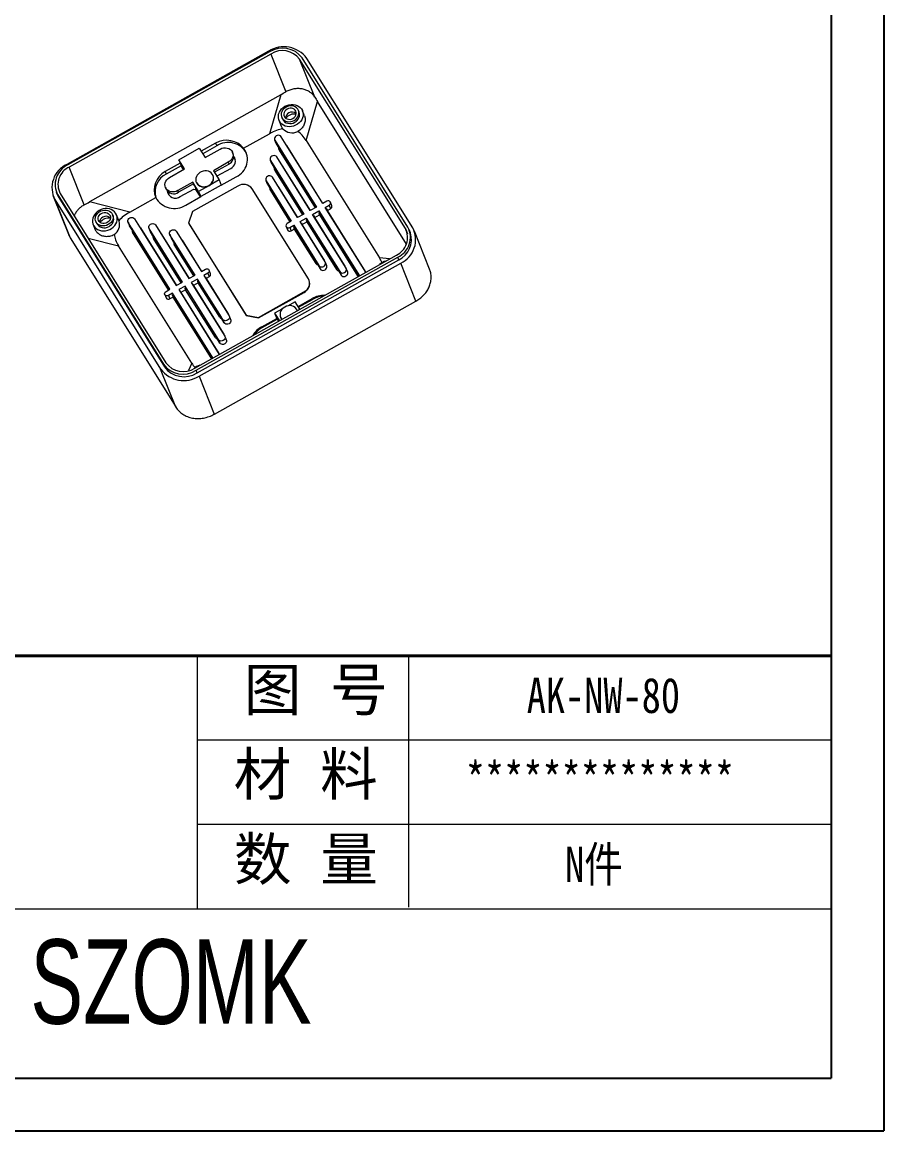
# Model space of a CAD drawing. Header units: millimetres. Extents: x -2962 to -2022, y 1998 to 2304.
# Drawn here: x -2141.1 to -2022.2, y 1998.3 to 2151.3 of the extents above; entities that cross this region are included whole.
import ezdxf

# ---------------------------------------------------------------- set-up
doc = ezdxf.new("R2010")
doc.units = ezdxf.units.MM
doc.layers.add('文字', color=81, linetype='Continuous')
doc.layers.add('粗实线', color=7, linetype='Continuous', lineweight=30)
doc.layers.add('细实线', color=3, linetype='Continuous', lineweight=18)
doc.styles.add('宋体', font='', dxfattribs={"width": 0.8, "height": 3.5})
doc.styles.add('长仿宋', font='', dxfattribs={"width": 0.7, "height": 4})
doc.styles.get('宋体').set_extended_font_data('SimSun')
doc.styles.get('长仿宋').set_extended_font_data('SimSun')

msp = doc.modelspace()

# ---------------------------------------------------------------- linework, layer by layer
for p, q in [((-2022.233, 2304.337), (-2022.233, 1998.279)), ((-2029.52, 2297.05), (-2029.52, 2005.566)), ((-2443.886, 2005.566), (-2029.52, 2005.566)), ((-2455.087, 1998.279), (-2022.233, 1998.279))]:
    msp.add_line(p, q)
at = {"color": 7, "linetype": 'Continuous', "lineweight": 15}
for p, q in [((-2107.134, 2147.287), (-2134.957, 2131.684)), ((-2107.002, 2147.207), (-2134.826, 2131.604)), ((-2106.82, 2146.915), (-2134.643, 2131.312)), ((-2106.82, 2146.915), (-2104.745, 2141.694)), ((-2088.253, 2122.809), (-2102.844, 2146.186)), ((-2100.768, 2140.965), (-2102.844, 2146.186)), ((-2087.905, 2123.004), (-2102.496, 2146.381)), ((-2087.241, 2122.938), (-2101.832, 2146.315)), ((-2105.46, 2141.288), (-2131.849, 2126.489)), ((-2105.46, 2141.288), (-2106.999, 2135.903)), ((-2101.93, 2134.974), (-2100.391, 2140.359)), ((-2088.107, 2120.678), (-2100.391, 2140.359)), ((-2105.325, 2138.198), (-2105.23, 2137.959)), ((-2102.907, 2138.882), (-2103.002, 2139.121)), ((-2102.178, 2138.402), (-2102.442, 2139.067)), ((-2105.695, 2137.774), (-2105.375, 2136.97)), ((-2110.567, 2133.902), (-2106.999, 2135.903)), ((-2106.31, 2135.075), (-2106.12, 2134.597)), ((-2106.28, 2135.016), (-2100.523, 2125.792)), ((-2106.28, 2135.016), (-2106.09, 2134.538)), ((-2099.654, 2126.28), (-2105.411, 2135.503)), ((-2101.93, 2134.974), (-2091.829, 2118.79)), ((-2119.513, 2132.325), (-2116.687, 2133.91)), ((-2116.687, 2133.91), (-2115.889, 2132.632)), ((-2114.436, 2134.599), (-2116.422, 2133.486)), ((-2114.289, 2134.231), (-2116.214, 2133.152)), ((-2115.889, 2132.632), (-2113.824, 2133.79)), ((-2114.436, 2134.599), (-2114.289, 2134.231)), ((-2111.997, 2133.099), (-2112.092, 2133.338)), ((-2106.12, 2134.597), (-2106.09, 2134.538)), ((-2106.09, 2134.538), (-2105.748, 2133.99)), ((-2105.843, 2134.229), (-2105.748, 2133.99)), ((-2100.564, 2125.77), (-2105.843, 2134.229)), ((-2105.686, 2133.655), (-2100.712, 2125.687)), ((-2099.626, 2126.296), (-2104.599, 2134.264)), ((-2119.326, 2131.857), (-2121.391, 2130.699)), ((-2118.715, 2131.047), (-2119.513, 2132.325)), ((-2119.513, 2132.325), (-2119.326, 2131.857)), ((-2119.326, 2131.857), (-2119.18, 2131.489)), ((-2112.684, 2131.963), (-2114.749, 2130.805)), ((-2112.589, 2131.724), (-2114.614, 2130.589)), ((-2112.589, 2131.724), (-2112.684, 2131.963)), ((-2106.909, 2132.273), (-2106.719, 2131.795)), ((-2106.879, 2132.214), (-2102.262, 2124.817)), ((-2106.879, 2132.214), (-2106.689, 2131.736)), ((-2106.719, 2131.795), (-2106.689, 2131.736)), ((-2106.689, 2131.736), (-2106.347, 2131.188)), ((-2101.393, 2125.305), (-2106.01, 2132.702)), ((-2132.568, 2126.091), (-2134.643, 2131.312)), ((-2121.391, 2130.699), (-2121.245, 2130.331)), ((-2119.18, 2131.489), (-2121.245, 2130.331)), ((-2120.78, 2129.889), (-2118.715, 2131.047)), ((-2118.855, 2130.968), (-2119.18, 2131.489)), ((-2118.759, 2131.032), (-2118.756, 2131.024)), ((-2118.755, 2131.024), (-2118.759, 2131.032)), ((-2114.749, 2130.805), (-2113.951, 2129.527)), ((-2114.203, 2130.088), (-2112.351, 2131.127)), ((-2106.442, 2131.427), (-2106.347, 2131.188)), ((-2102.303, 2124.795), (-2106.442, 2131.427)), ((-2106.285, 2130.853), (-2102.451, 2124.711)), ((-2101.365, 2125.321), (-2105.198, 2131.463)), ((-2117.575, 2129.22), (-2119.64, 2128.062)), ((-2117.48, 2128.981), (-2119.545, 2127.823)), ((-2111.371, 2128.676), (-2117.637, 2125.162)), ((-2116.777, 2127.942), (-2117.575, 2129.22)), ((-2117.575, 2129.22), (-2117.48, 2128.981)), ((-2117.34, 2128.758), (-2117.48, 2128.981)), ((-2117.34, 2128.758), (-2117.103, 2128.16)), ((-2117.115, 2129.234), (-2117.096, 2129.186)), ((-2115.364, 2128.734), (-2116.777, 2127.942)), ((-2113.666, 2128.81), (-2116.492, 2127.225)), ((-2113.951, 2129.527), (-2115.364, 2128.734)), ((-2114.772, 2130.109), (-2114.791, 2130.157)), ((-2113.951, 2129.527), (-2113.666, 2128.81)), ((-2113.666, 2128.81), (-2111.601, 2129.968)), ((-2107.508, 2129.472), (-2107.318, 2128.994)), ((-2107.478, 2129.413), (-2104.001, 2123.842)), ((-2107.478, 2129.413), (-2107.288, 2128.934)), ((-2107.318, 2128.994), (-2107.288, 2128.934)), ((-2107.288, 2128.934), (-2106.946, 2128.387)), ((-2103.132, 2124.33), (-2106.609, 2129.9)), ((-2103.103, 2124.346), (-2105.797, 2128.661)), ((-2136.85, 2127.284), (-2134.759, 2122.024)), ((-2136.435, 2127.864), (-2136.292, 2127.506)), ((-2136.232, 2127.462), (-2121.641, 2104.085)), ((-2136.089, 2127.104), (-2136.232, 2127.462)), ((-2136.089, 2127.104), (-2121.498, 2103.726)), ((-2135.884, 2127.657), (-2121.293, 2104.28)), ((-2121.371, 2128.514), (-2121.276, 2128.275)), ((-2119.545, 2127.823), (-2119.64, 2128.062)), ((-2119.307, 2127.226), (-2117.456, 2128.264)), ((-2118.557, 2126.067), (-2116.492, 2127.225)), ((-2116.512, 2127.214), (-2117.103, 2128.16)), ((-2116.777, 2127.942), (-2116.492, 2127.225)), ((-2101.631, 2115.892), (-2109.383, 2128.311)), ((-2107.041, 2128.626), (-2106.946, 2128.387)), ((-2104.041, 2123.82), (-2107.041, 2128.626)), ((-2106.884, 2128.052), (-2104.19, 2123.736)), ((-2136.611, 2126.811), (-2122.02, 2103.434)), ((-2136.611, 2126.811), (-2134.52, 2121.553)), ((-2126.261, 2125.101), (-2131.849, 2126.489)), ((-2126.261, 2125.101), (-2122.693, 2127.102)), ((-2100.523, 2125.792), (-2101.393, 2125.305)), ((-2099.111, 2126.585), (-2099.654, 2126.28)), ((-2099.312, 2125.732), (-2098.769, 2126.037)), ((-2093.725, 2116.781), (-2099.312, 2125.732)), ((-2098.769, 2126.037), (-2098.579, 2125.559)), ((-2098.401, 2125.971), (-2098.591, 2126.449)), ((-2128.556, 2124.498), (-2128.652, 2124.737)), ((-2127.759, 2123.846), (-2128.092, 2124.682)), ((-2125.626, 2124.167), (-2119.869, 2114.943)), ((-2117.637, 2125.162), (-2118.172, 2123.587)), ((-2102.262, 2124.817), (-2103.132, 2124.33)), ((-2102.79, 2123.782), (-2101.92, 2124.269)), ((-2101.92, 2124.269), (-2097.304, 2116.873)), ((-2101.825, 2124.03), (-2101.92, 2124.269)), ((-2101.051, 2124.757), (-2100.182, 2125.245)), ((-2096.434, 2117.36), (-2101.051, 2124.757)), ((-2100.847, 2124.579), (-2100.916, 2124.54)), ((-2100.847, 2124.579), (-2100.752, 2124.34)), ((-2100.752, 2124.34), (-2100.1, 2124.706)), ((-2096.649, 2117.765), (-2100.752, 2124.34)), ((-2100.086, 2125.006), (-2100.195, 2124.945)), ((-2100.195, 2124.945), (-2100.1, 2124.706)), ((-2100.182, 2125.245), (-2094.595, 2116.293)), ((-2100.086, 2125.006), (-2100.182, 2125.245)), ((-2100.1, 2124.706), (-2094.857, 2116.304)), ((-2094.672, 2116.33), (-2100.086, 2125.006)), ((-2099.108, 2125.554), (-2099.177, 2125.516)), ((-2099.108, 2125.554), (-2099.013, 2125.315)), ((-2099.013, 2125.315), (-2098.579, 2125.559)), ((-2093.77, 2116.914), (-2099.013, 2125.315)), ((-2131.344, 2123.39), (-2131.086, 2122.739)), ((-2130.975, 2123.813), (-2130.88, 2123.574)), ((-2126.525, 2123.738), (-2126.335, 2123.26)), ((-2120.739, 2114.456), (-2126.495, 2123.679)), ((-2126.495, 2123.679), (-2126.305, 2123.201)), ((-2126.305, 2123.201), (-2126.335, 2123.26)), ((-2125.963, 2122.653), (-2126.305, 2123.201)), ((-2126.058, 2122.892), (-2125.963, 2122.653)), ((-2126.058, 2122.892), (-2120.779, 2114.433)), ((-2124.814, 2122.928), (-2119.841, 2114.959)), ((-2123.646, 2122.887), (-2123.456, 2122.409)), ((-2119, 2115.431), (-2123.616, 2122.828)), ((-2123.616, 2122.828), (-2123.426, 2122.35)), ((-2122.747, 2123.315), (-2118.13, 2115.919)), ((-2118.172, 2123.587), (-2110.232, 2110.865)), ((-2118.153, 2123.539), (-2118.172, 2123.587)), ((-2118.153, 2123.539), (-2110.213, 2110.817)), ((-2104.722, 2123.125), (-2104.532, 2122.647)), ((-2104.001, 2123.842), (-2104.545, 2123.537)), ((-2104.203, 2122.989), (-2103.659, 2123.294)), ((-2104.203, 2122.989), (-2104.013, 2122.511)), ((-2104.013, 2122.511), (-2103.578, 2122.755)), ((-2103.564, 2123.055), (-2103.673, 2122.994)), ((-2103.673, 2122.994), (-2103.578, 2122.755)), ((-2103.659, 2123.294), (-2100.183, 2117.724)), ((-2103.564, 2123.055), (-2103.659, 2123.294)), ((-2103.578, 2122.755), (-2100.614, 2118.007)), ((-2100.43, 2118.033), (-2103.564, 2123.055)), ((-2099.313, 2118.211), (-2102.79, 2123.782)), ((-2102.586, 2123.604), (-2102.655, 2123.565)), ((-2102.586, 2123.604), (-2102.491, 2123.365)), ((-2102.491, 2123.365), (-2101.839, 2123.73)), ((-2099.527, 2118.616), (-2102.491, 2123.365)), ((-2101.825, 2124.03), (-2101.934, 2123.969)), ((-2101.934, 2123.969), (-2101.839, 2123.73)), ((-2101.839, 2123.73), (-2097.735, 2117.155)), ((-2097.551, 2117.181), (-2101.825, 2124.03)), ((-2087.559, 2122.243), (-2087.702, 2122.602)), ((-2134.511, 2121.538), (-2119.939, 2098.19)), ((-2120.928, 2114.35), (-2125.901, 2122.318)), ((-2123.426, 2122.35), (-2123.456, 2122.409)), ((-2123.084, 2121.802), (-2123.426, 2122.35)), ((-2123.179, 2122.041), (-2123.084, 2121.802)), ((-2123.179, 2122.041), (-2119.04, 2115.408)), ((-2119.189, 2115.325), (-2123.022, 2121.467)), ((-2121.935, 2122.076), (-2118.102, 2115.934)), ((-2120.767, 2122.036), (-2120.577, 2121.558)), ((-2117.261, 2116.406), (-2120.738, 2121.977)), ((-2120.738, 2121.977), (-2120.547, 2121.499)), ((-2120.547, 2121.499), (-2120.577, 2121.558)), ((-2120.206, 2120.951), (-2120.547, 2121.499)), ((-2120.301, 2121.19), (-2120.206, 2120.951)), ((-2120.301, 2121.19), (-2117.301, 2116.384)), ((-2119.868, 2122.464), (-2116.391, 2116.894)), ((-2119.056, 2121.225), (-2116.363, 2116.91)), ((-2084.911, 2117.205), (-2087.002, 2122.465)), ((-2117.741, 2104.258), (-2127.842, 2120.442)), ((-2117.45, 2116.3), (-2120.143, 2120.616)), ((-2117.317, 2103.551), (-2089.493, 2119.154)), ((-2117.134, 2103.259), (-2089.311, 2118.862)), ((-2116.992, 2102.9), (-2089.169, 2118.503)), ((-2116.718, 2102.462), (-2088.895, 2118.065)), ((-2100.43, 2118.033), (-2100.335, 2117.794)), ((-2099.093, 2117.674), (-2099.283, 2118.152)), ((-2089.169, 2118.503), (-2089.311, 2118.862)), ((-2086.805, 2112.807), (-2088.895, 2118.065)), ((-2118.13, 2115.919), (-2117.261, 2116.406)), ((-2116.391, 2116.894), (-2115.848, 2117.198)), ((-2115.506, 2116.651), (-2116.049, 2116.346)), ((-2115.506, 2116.651), (-2115.316, 2116.173)), ((-2115.138, 2116.585), (-2115.328, 2117.063)), ((-2100.335, 2117.794), (-2099.993, 2117.246)), ((-2100.183, 2117.724), (-2099.993, 2117.246)), ((-2097.551, 2117.181), (-2097.456, 2116.942)), ((-2097.456, 2116.942), (-2097.114, 2116.394)), ((-2097.304, 2116.873), (-2097.114, 2116.394)), ((-2096.214, 2116.823), (-2096.404, 2117.301)), ((-2119.869, 2114.943), (-2119, 2115.431)), ((-2118.658, 2114.883), (-2119.527, 2114.395)), ((-2114.041, 2107.486), (-2118.658, 2114.883)), ((-2118.563, 2114.644), (-2118.658, 2114.883)), ((-2116.919, 2115.858), (-2117.788, 2115.371)), ((-2117.788, 2115.371), (-2113.172, 2107.974)), ((-2117.653, 2115.154), (-2117.585, 2115.193)), ((-2117.585, 2115.193), (-2117.49, 2114.954)), ((-2116.837, 2115.319), (-2117.49, 2114.954)), ((-2117.49, 2114.954), (-2113.386, 2108.379)), ((-2116.933, 2115.558), (-2116.824, 2115.619)), ((-2116.933, 2115.558), (-2116.837, 2115.319)), ((-2113.442, 2110.288), (-2116.919, 2115.858)), ((-2116.824, 2115.619), (-2116.919, 2115.858)), ((-2113.874, 2110.571), (-2116.837, 2115.319)), ((-2116.824, 2115.619), (-2113.689, 2110.597)), ((-2116.049, 2116.346), (-2112.573, 2110.775)), ((-2115.914, 2116.129), (-2115.846, 2116.168)), ((-2115.846, 2116.168), (-2115.751, 2115.929)), ((-2115.316, 2116.173), (-2115.751, 2115.929)), ((-2115.751, 2115.929), (-2112.787, 2111.18)), ((-2101.523, 2115.667), (-2101.542, 2115.715)), ((-2094.672, 2116.33), (-2094.646, 2116.265)), ((-2121.46, 2113.738), (-2121.27, 2113.26)), ((-2121.282, 2114.151), (-2120.739, 2114.456)), ((-2120.397, 2113.908), (-2120.94, 2113.603)), ((-2120.94, 2113.603), (-2120.75, 2113.125)), ((-2120.315, 2113.369), (-2120.75, 2113.125)), ((-2120.41, 2113.608), (-2120.302, 2113.669)), ((-2120.41, 2113.608), (-2120.315, 2113.369)), ((-2114.81, 2104.957), (-2120.397, 2113.908)), ((-2120.302, 2113.669), (-2120.397, 2113.908)), ((-2115.072, 2104.967), (-2120.315, 2113.369)), ((-2120.302, 2113.669), (-2114.887, 2104.993)), ((-2119.527, 2114.395), (-2113.941, 2105.444)), ((-2119.392, 2114.179), (-2119.324, 2114.217)), ((-2119.324, 2114.217), (-2119.229, 2113.978)), ((-2118.576, 2114.344), (-2119.229, 2113.978)), ((-2119.229, 2113.978), (-2113.985, 2105.577)), ((-2118.671, 2114.583), (-2118.563, 2114.644)), ((-2118.671, 2114.583), (-2118.576, 2114.344)), ((-2114.473, 2107.769), (-2118.576, 2114.344)), ((-2118.563, 2114.644), (-2114.288, 2107.795)), ((-2108.518, 2110.551), (-2102.252, 2114.065)), ((-2108.499, 2110.503), (-2102.233, 2114.017)), ((-2102.233, 2114.017), (-2102.252, 2114.065)), ((-2114.61, 2097.213), (-2086.822, 2112.797)), ((-2103.464, 2112.724), (-2104.538, 2112.122)), ((-2102.815, 2111.684), (-2103.464, 2112.724)), ((-2103.058, 2112.074), (-2101.114, 2113.165)), ((-2102.991, 2111.966), (-2101.066, 2113.045)), ((-2101.114, 2113.165), (-2101.066, 2113.045)), ((-2113.689, 2110.597), (-2113.594, 2110.358)), ((-2113.252, 2109.81), (-2113.594, 2110.358)), ((-2113.442, 2110.288), (-2113.252, 2109.81)), ((-2112.353, 2110.238), (-2112.543, 2110.716)), ((-2110.232, 2110.865), (-2108.518, 2110.551)), ((-2110.213, 2110.817), (-2110.232, 2110.865)), ((-2110.213, 2110.817), (-2108.499, 2110.503)), ((-2108.499, 2110.503), (-2108.518, 2110.551)), ((-2108.07, 2109.264), (-2106.005, 2110.422)), ((-2108.022, 2109.145), (-2105.957, 2110.303)), ((-2105.2, 2111.751), (-2106.29, 2111.139)), ((-2106.29, 2111.139), (-2105.64, 2110.099)), ((-2106.29, 2111.139), (-2106.005, 2110.422)), ((-2106.005, 2110.422), (-2105.957, 2110.303)), ((-2105.957, 2110.303), (-2105.781, 2110.02)), ((-2105.487, 2110.604), (-2105.468, 2110.557)), ((-2103.151, 2111.495), (-2103.164, 2111.528)), ((-2108.07, 2109.264), (-2108.022, 2109.145)), ((-2114.288, 2107.795), (-2114.193, 2107.556)), ((-2113.851, 2107.008), (-2114.193, 2107.556)), ((-2114.041, 2107.486), (-2113.851, 2107.008)), ((-2112.952, 2107.437), (-2113.142, 2107.915)), ((-2114.887, 2104.993), (-2114.861, 2104.928)), ((-2119.929, 2098.175), (-2122.02, 2103.434)), ((-2121.498, 2103.726), (-2121.641, 2104.085)), ((-2116.992, 2102.9), (-2117.134, 2103.259)), ((-2116.718, 2102.462), (-2114.628, 2097.203))]:
    msp.add_line(p, q, dxfattribs=at)
at = {"color": 8, "linetype": 'Continuous', "lineweight": 15}
for p, q in [((-2104.599, 2134.264), (-2104.532, 2134.095)), ((-2105.198, 2131.463), (-2105.131, 2131.293)), ((-2105.797, 2128.661), (-2105.73, 2128.492)), ((-2124.814, 2122.928), (-2124.747, 2122.758)), ((-2088.253, 2122.809), (-2087.961, 2122.073)), ((-2132.029, 2121.482), (-2127.842, 2120.442)), ((-2121.935, 2122.076), (-2121.868, 2121.907)), ((-2119.056, 2121.225), (-2118.989, 2121.056)), ((-2099.527, 2118.616), (-2099.467, 2118.463)), ((-2090.429, 2118.629), (-2091.829, 2118.79)), ((-2096.649, 2117.765), (-2096.588, 2117.612)), ((-2093.77, 2116.914), (-2093.718, 2116.785)), ((-2112.787, 2111.18), (-2112.726, 2111.027)), ((-2113.386, 2108.379), (-2113.325, 2108.225)), ((-2117.741, 2104.258), (-2118.161, 2103.213)), ((-2113.985, 2105.577), (-2113.934, 2105.448))]:
    msp.add_line(p, q, dxfattribs=at)
at = {"color": 7, "linetype": 'Continuous', "lineweight": 15, "flags": 128}
for points in [[(-2104.867, 2139.699), (-2104.598, 2139.825), (-2104.314, 2139.91), (-2104.023, 2139.953), (-2103.734, 2139.951), (-2103.454, 2139.905), (-2103.191, 2139.817), (-2102.954, 2139.689), (-2102.749, 2139.524), (-2102.582, 2139.327), (-2102.458, 2139.104), (-2102.38, 2138.862), (-2102.351, 2138.607), (-2102.371, 2138.346), (-2102.44, 2138.088), (-2102.556, 2137.839), (-2102.715, 2137.607), (-2102.913, 2137.398), (-2103.145, 2137.219), (-2103.403, 2137.074), (-2103.68, 2136.968), (-2103.968, 2136.904), (-2104.26, 2136.883), (-2104.545, 2136.907), (-2104.818, 2136.974), (-2105.068, 2137.083), (-2105.29, 2137.23), (-2105.477, 2137.411), (-2105.623, 2137.622), (-2105.724, 2137.855), (-2105.778, 2138.105), (-2105.783, 2138.364), (-2105.738, 2138.624), (-2105.645, 2138.879), (-2105.507, 2139.12), (-2105.328, 2139.341), (-2105.112, 2139.536), (-2104.867, 2139.699)], [(-2103.594, 2137.746), (-2103.387, 2137.887), (-2103.211, 2138.06), (-2103.075, 2138.258), (-2102.983, 2138.472), (-2102.94, 2138.694), (-2102.947, 2138.914), (-2103.003, 2139.123), (-2103.107, 2139.314), (-2103.254, 2139.478), (-2103.439, 2139.609), (-2103.653, 2139.7), (-2103.888, 2139.749), (-2104.135, 2139.754), (-2104.382, 2139.713), (-2104.621, 2139.629), (-2104.841, 2139.506), (-2105.033, 2139.348), (-2105.189, 2139.162), (-2105.304, 2138.955), (-2105.372, 2138.736), (-2105.39, 2138.514), (-2105.359, 2138.298), (-2105.278, 2138.097), (-2105.152, 2137.919), (-2104.985, 2137.771), (-2104.785, 2137.659), (-2104.559, 2137.588), (-2104.317, 2137.562), (-2104.069, 2137.58), (-2103.824, 2137.642), (-2103.594, 2137.746)], [(-2103.765, 2138.02), (-2103.594, 2138.141), (-2103.457, 2138.292), (-2103.361, 2138.464), (-2103.311, 2138.647), (-2103.311, 2138.832), (-2103.36, 2139.006), (-2103.457, 2139.16), (-2103.594, 2139.285), (-2103.764, 2139.374), (-2103.958, 2139.421), (-2104.163, 2139.424), (-2104.369, 2139.382), (-2104.563, 2139.299), (-2104.733, 2139.178), (-2104.871, 2139.027), (-2104.967, 2138.855), (-2105.016, 2138.671), (-2105.017, 2138.487), (-2104.967, 2138.313), (-2104.871, 2138.159), (-2104.734, 2138.034), (-2104.563, 2137.945), (-2104.37, 2137.898), (-2104.164, 2137.895), (-2103.958, 2137.937), (-2103.765, 2138.02)], [(-2105.411, 2135.503), (-2105.502, 2135.604), (-2105.628, 2135.671), (-2105.774, 2135.698), (-2105.928, 2135.682), (-2106.073, 2135.625), (-2106.196, 2135.532), (-2106.285, 2135.412), (-2106.331, 2135.277), (-2106.329, 2135.141), (-2106.28, 2135.016)], [(-2113.824, 2133.79), (-2113.586, 2133.896), (-2113.333, 2133.959), (-2113.076, 2133.973), (-2112.828, 2133.94), (-2112.598, 2133.861), (-2112.396, 2133.738), (-2112.233, 2133.578), (-2112.114, 2133.387), (-2112.044, 2133.174), (-2112.028, 2132.948), (-2112.065, 2132.718), (-2112.154, 2132.496), (-2112.291, 2132.29), (-2112.471, 2132.11), (-2112.684, 2131.963)], [(-2106.01, 2132.702), (-2106.101, 2132.803), (-2106.227, 2132.87), (-2106.373, 2132.897), (-2106.527, 2132.881), (-2106.672, 2132.823), (-2106.795, 2132.73), (-2106.884, 2132.61), (-2106.93, 2132.475), (-2106.928, 2132.339), (-2106.879, 2132.214)], [(-2115.383, 2128.782), (-2115.176, 2128.924), (-2115.001, 2129.096), (-2114.864, 2129.294), (-2114.773, 2129.508), (-2114.729, 2129.73), (-2114.736, 2129.95), (-2114.792, 2130.16), (-2114.896, 2130.35), (-2115.044, 2130.514), (-2115.228, 2130.645), (-2115.442, 2130.736), (-2115.677, 2130.785), (-2115.924, 2130.79), (-2116.171, 2130.749), (-2116.41, 2130.665), (-2116.63, 2130.542), (-2116.822, 2130.384), (-2116.979, 2130.198), (-2117.093, 2129.991), (-2117.161, 2129.772), (-2117.18, 2129.55), (-2117.148, 2129.334), (-2117.067, 2129.133), (-2116.941, 2128.955), (-2116.774, 2128.807), (-2116.574, 2128.695), (-2116.348, 2128.624), (-2116.106, 2128.598), (-2115.858, 2128.616), (-2115.613, 2128.678), (-2115.383, 2128.782)], [(-2119.64, 2128.062), (-2119.878, 2127.956), (-2120.131, 2127.893), (-2120.387, 2127.879), (-2120.636, 2127.912), (-2120.866, 2127.991), (-2121.067, 2128.114), (-2121.231, 2128.274), (-2121.35, 2128.465), (-2121.42, 2128.678), (-2121.436, 2128.904), (-2121.399, 2129.134), (-2121.31, 2129.356), (-2121.172, 2129.562), (-2120.993, 2129.742), (-2120.78, 2129.889)], [(-2106.609, 2129.9), (-2106.7, 2130.001), (-2106.826, 2130.068), (-2106.972, 2130.095), (-2107.126, 2130.079), (-2107.271, 2130.022), (-2107.395, 2129.928), (-2107.483, 2129.809), (-2107.529, 2129.674), (-2107.527, 2129.537), (-2107.478, 2129.413)], [(-2136.292, 2127.506), (-2136.254, 2127.415), (-2136.089, 2127.104)], [(-2120.918, 2127.836), (-2120.942, 2127.661), (-2120.934, 2127.484)], [(-2098.769, 2126.037), (-2098.657, 2126.128), (-2098.588, 2126.246), (-2098.573, 2126.375), (-2098.614, 2126.494), (-2098.704, 2126.585), (-2098.83, 2126.634), (-2098.973, 2126.634), (-2099.111, 2126.585)], [(-2130.516, 2125.314), (-2130.762, 2125.152), (-2130.977, 2124.957), (-2131.157, 2124.736), (-2131.295, 2124.495), (-2131.387, 2124.24), (-2131.432, 2123.98), (-2131.427, 2123.721), (-2131.374, 2123.471), (-2131.272, 2123.238), (-2131.126, 2123.027), (-2130.939, 2122.846), (-2130.717, 2122.698), (-2130.467, 2122.59), (-2130.195, 2122.523), (-2129.909, 2122.499), (-2129.618, 2122.52), (-2129.329, 2122.584), (-2129.052, 2122.69), (-2128.794, 2122.835), (-2128.562, 2123.014), (-2128.364, 2123.222), (-2128.205, 2123.455), (-2128.089, 2123.703), (-2128.02, 2123.962), (-2128, 2124.222), (-2128.03, 2124.478), (-2128.107, 2124.72), (-2128.232, 2124.943), (-2128.399, 2125.139), (-2128.604, 2125.304), (-2128.841, 2125.433), (-2129.103, 2125.521), (-2129.383, 2125.567), (-2129.673, 2125.568), (-2129.964, 2125.526), (-2130.247, 2125.44), (-2130.516, 2125.314)], [(-2129.243, 2123.362), (-2129.474, 2123.258), (-2129.718, 2123.195), (-2129.966, 2123.177), (-2130.208, 2123.204), (-2130.434, 2123.275), (-2130.634, 2123.386), (-2130.801, 2123.534), (-2130.927, 2123.713), (-2131.008, 2123.914), (-2131.04, 2124.13), (-2131.021, 2124.352), (-2130.953, 2124.571), (-2130.839, 2124.778), (-2130.682, 2124.964), (-2130.49, 2125.122), (-2130.27, 2125.245), (-2130.032, 2125.329), (-2129.784, 2125.369), (-2129.538, 2125.365), (-2129.303, 2125.316), (-2129.088, 2125.224), (-2128.904, 2125.094), (-2128.757, 2124.93), (-2128.652, 2124.739), (-2128.596, 2124.529), (-2128.589, 2124.309), (-2128.633, 2124.088), (-2128.724, 2123.874), (-2128.861, 2123.676), (-2129.036, 2123.503), (-2129.243, 2123.362)], [(-2129.414, 2123.636), (-2129.608, 2123.552), (-2129.813, 2123.511), (-2130.019, 2123.514), (-2130.213, 2123.561), (-2130.383, 2123.649), (-2130.52, 2123.774), (-2130.616, 2123.929), (-2130.666, 2124.103), (-2130.666, 2124.287), (-2130.616, 2124.471), (-2130.52, 2124.643), (-2130.383, 2124.794), (-2130.212, 2124.914), (-2130.018, 2124.998), (-2129.813, 2125.039), (-2129.607, 2125.036), (-2129.414, 2124.989), (-2129.243, 2124.901), (-2129.106, 2124.776), (-2129.01, 2124.622), (-2128.96, 2124.447), (-2128.96, 2124.263), (-2129.01, 2124.079), (-2129.106, 2123.907), (-2129.244, 2123.756), (-2129.414, 2123.636)], [(-2126.495, 2123.679), (-2126.544, 2123.804), (-2126.546, 2123.94), (-2126.5, 2124.075), (-2126.412, 2124.195), (-2126.288, 2124.288), (-2126.143, 2124.345), (-2125.989, 2124.362), (-2125.843, 2124.335), (-2125.717, 2124.267), (-2125.626, 2124.167)], [(-2123.616, 2122.828), (-2123.666, 2122.953), (-2123.667, 2123.089), (-2123.622, 2123.224), (-2123.533, 2123.344), (-2123.41, 2123.437), (-2123.264, 2123.494), (-2123.111, 2123.51), (-2122.964, 2123.484), (-2122.839, 2123.416), (-2122.747, 2123.315)], [(-2120.738, 2121.977), (-2120.787, 2122.101), (-2120.789, 2122.238), (-2120.743, 2122.373), (-2120.654, 2122.492), (-2120.531, 2122.586), (-2120.385, 2122.643), (-2120.232, 2122.659), (-2120.085, 2122.632), (-2119.96, 2122.565), (-2119.868, 2122.464)], [(-2104.545, 2123.537), (-2104.657, 2123.447), (-2104.725, 2123.328), (-2104.74, 2123.199), (-2104.7, 2123.081), (-2104.61, 2122.99), (-2104.483, 2122.94), (-2104.341, 2122.94), (-2104.203, 2122.989)], [(-2100.183, 2117.724), (-2100.091, 2117.623), (-2099.966, 2117.556), (-2099.819, 2117.529), (-2099.665, 2117.545), (-2099.52, 2117.602), (-2099.397, 2117.695), (-2099.308, 2117.815), (-2099.262, 2117.95), (-2099.264, 2118.087), (-2099.313, 2118.211)], [(-2115.848, 2117.198), (-2115.71, 2117.248), (-2115.567, 2117.248), (-2115.441, 2117.198), (-2115.351, 2117.107), (-2115.31, 2116.989), (-2115.325, 2116.86), (-2115.394, 2116.741), (-2115.506, 2116.651)], [(-2099.993, 2117.246), (-2099.901, 2117.145), (-2099.776, 2117.078), (-2099.629, 2117.051), (-2099.475, 2117.067), (-2099.33, 2117.124), (-2099.207, 2117.217), (-2099.118, 2117.337), (-2099.072, 2117.472), (-2099.074, 2117.608), (-2099.093, 2117.674)], [(-2097.304, 2116.873), (-2097.212, 2116.772), (-2097.087, 2116.704), (-2096.94, 2116.678), (-2096.787, 2116.694), (-2096.641, 2116.751), (-2096.518, 2116.844), (-2096.429, 2116.964), (-2096.383, 2117.099), (-2096.385, 2117.235), (-2096.434, 2117.36)], [(-2097.114, 2116.394), (-2097.022, 2116.294), (-2096.897, 2116.226), (-2096.75, 2116.199), (-2096.597, 2116.216), (-2096.451, 2116.273), (-2096.328, 2116.366), (-2096.239, 2116.486), (-2096.193, 2116.621), (-2096.195, 2116.757), (-2096.214, 2116.823)], [(-2120.94, 2113.603), (-2121.078, 2113.554), (-2121.221, 2113.554), (-2121.347, 2113.603), (-2121.437, 2113.694), (-2121.478, 2113.813), (-2121.463, 2113.941), (-2121.394, 2114.06), (-2121.282, 2114.151)], [(-2112.573, 2110.775), (-2112.523, 2110.651), (-2112.522, 2110.514), (-2112.567, 2110.379), (-2112.656, 2110.26), (-2112.779, 2110.166), (-2112.925, 2110.109), (-2113.078, 2110.093), (-2113.225, 2110.12), (-2113.35, 2110.187), (-2113.442, 2110.288)], [(-2112.353, 2110.238), (-2112.333, 2110.173), (-2112.332, 2110.036), (-2112.377, 2109.901), (-2112.466, 2109.781), (-2112.589, 2109.688), (-2112.735, 2109.631), (-2112.888, 2109.615), (-2113.035, 2109.642), (-2113.16, 2109.709), (-2113.252, 2109.81)], [(-2113.172, 2107.974), (-2113.123, 2107.849), (-2113.121, 2107.713), (-2113.166, 2107.578), (-2113.255, 2107.458), (-2113.378, 2107.365), (-2113.524, 2107.307), (-2113.678, 2107.291), (-2113.824, 2107.318), (-2113.949, 2107.385), (-2114.041, 2107.486)], [(-2112.952, 2107.437), (-2112.932, 2107.371), (-2112.931, 2107.234), (-2112.976, 2107.1), (-2113.065, 2106.98), (-2113.188, 2106.887), (-2113.334, 2106.829), (-2113.487, 2106.813), (-2113.634, 2106.84), (-2113.759, 2106.907), (-2113.851, 2107.008)]]:
    msp.add_lwpolyline(points, dxfattribs=at)
at = {"color": 7, "linetype": 'Continuous', "lineweight": 15}
for centre, radius, start, end in [((-2105.004, 2143.955), 3.954, 36.65126, 122.57501), ((-2105.195, 2144.364), 3.369, 36.77416, 122.45211), ((-2105.224, 2144.414), 2.967, 36.6782, 122.54807), ((-2104.163, 2138.506), 1.199, 207.1456, 303.63011), ((-2103.969, 2138.018), 0.847, 117.02757, 174.63658), ((-2103.594, 2137.227), 1.407, 78.66984, 144.6889), ((-2103.883, 2138.008), 0.898, 49.99325, 121.60649), ((-2103.976, 2138.527), 1.126, 295.07242, 18.36429), ((-2103.884, 2137.776), 1.739, 222.74006, 296.48621), ((-2112.698, 2131.805), 2.902, 28.90979, 123.24653), ((-2112.655, 2132.348), 2.603, 293.88718, 36.65427), ((-2105.285, 2133.903), 0.471, 169.34109, 211.73526), ((-2105.028, 2133.417), 0.538, 151.07322, 175.39741), ((-2105.012, 2134.005), 0.488, 32.19012, 53.03028), ((-2113.094, 2132.756), 1.149, 296.0741, 17.36261), ((-2112.777, 2132.114), 1.075, 293.3158, 38.20472), ((-2112.506, 2131.716), 0.986, 35.51513, 56.10794), ((-2133.469, 2128.462), 3.549, 114.77729, 207.72269), ((-2133.571, 2128.869), 3.009, 114.63764, 207.86234), ((-2133.53, 2128.896), 2.66, 114.74674, 207.75324), ((-2120.084, 2127.872), 2.719, 115.28514, 196.70474), ((-2105.884, 2131.101), 0.471, 169.34156, 211.7348), ((-2105.627, 2130.616), 0.538, 151.07159, 175.39902), ((-2105.611, 2131.203), 0.488, 32.1938, 53.0266), ((-2116.028, 2129.733), 1.199, 207.14569, 303.63004), ((-2115.841, 2129.754), 1.126, 295.07248, 18.36421), ((-2116.029, 2130.305), 1.839, 349.23346, 353.24397), ((-2110.573, 2127.425), 1.484, 36.67823, 122.54806), ((-2106.21, 2128.401), 0.488, 32.19218, 53.02817), ((-2120.213, 2128.805), 1.188, 206.51515, 304.26057), ((-2119.974, 2128.15), 1.14, 187.71754, 305.80958), ((-2116.671, 2130.281), 2.165, 248.74157, 258.50265), ((-2106.483, 2128.299), 0.471, 169.34108, 211.73542), ((-2106.226, 2127.814), 0.538, 151.0729, 175.39787), ((-2120.148, 2128.491), 2.9, 208.63041, 303.27167), ((-2098.723, 2125.865), 0.339, 295.20712, 18.2296), ((-2129.61, 2123.628), 0.856, 117.35571, 174.30844), ((-2129.243, 2122.841), 1.408, 78.70939, 144.64935), ((-2129.533, 2123.624), 0.898, 49.99325, 121.60649), ((-2129.625, 2124.143), 1.126, 295.07236, 18.36434), ((-2129.812, 2124.121), 1.199, 207.14564, 303.63007), ((-2129.235, 2123.351), 1.556, 301.30144, 18.52141), ((-2125.5, 2122.566), 0.471, 169.3413, 211.73536), ((-2125.226, 2122.669), 0.486, 32.16069, 53.0597), ((-2104.213, 2122.809), 0.359, 206.92949, 303.84628), ((-2090.607, 2121.57), 2.66, 294.74674, 27.75324), ((-2090.566, 2121.597), 3.009, 294.63764, 27.86234), ((-2090.382, 2121.287), 3.549, 294.77729, 27.72269), ((-2125.243, 2122.081), 0.538, 151.07501, 175.39529), ((-2122.621, 2121.715), 0.471, 169.34156, 211.7348), ((-2122.365, 2121.229), 0.538, 151.07211, 175.39882), ((-2122.347, 2121.818), 0.486, 32.15457, 53.06641), ((-2119.468, 2120.966), 0.486, 32.16168, 53.05867), ((-2090.501, 2121.293), 3.091, 295.53296, 17.90377), ((-2119.743, 2120.863), 0.471, 169.34085, 211.73551), ((-2119.486, 2120.378), 0.538, 151.07296, 175.39797), ((-2100.181, 2118.285), 0.515, 212.75629, 252.65542), ((-2099.918, 2118.372), 0.461, 11.37056, 31.98794), ((-2090.434, 2116.402), 2.003, 104.94967, 133.61803), ((-2115.46, 2116.479), 0.339, 295.20724, 18.22941), ((-2097.302, 2117.434), 0.515, 212.75688, 252.65497), ((-2097.039, 2117.521), 0.461, 11.37112, 31.98738), ((-2094.16, 2116.67), 0.46, 14.72739, 31.9922), ((-2102.808, 2115.273), 1.33, 294.74675, 27.75321), ((-2102.81, 2115.243), 1.355, 295.20717, 18.22951), ((-2094.449, 2116.56), 0.481, 212.09112, 228.83082), ((-2099.426, 2110.173), 3.435, 89.28994, 119.42507), ((-2099.369, 2110.024), 3.466, 93.97872, 119.32746), ((-2120.952, 2113.416), 0.354, 206.07063, 304.70508), ((-2104.46, 2110.991), 1.08, 113.81005, 219.99533), ((-2104.229, 2110.998), 1.186, 24.73512, 124.19518), ((-2113.44, 2110.849), 0.515, 212.75621, 252.65564), ((-2113.178, 2110.936), 0.461, 10.3107, 31.97524), ((-2104.604, 2110.901), 0.93, 201.72307, 221.23585), ((-2106.521, 2106.45), 3.212, 118.81942, 150.33135), ((-2106.44, 2106.289), 3.264, 118.97986, 145.37395), ((-2114.039, 2108.048), 0.515, 212.75688, 252.65497), ((-2113.777, 2108.134), 0.461, 10.30233, 31.98296), ((-2118.913, 2106.052), 2.967, 216.6782, 302.54807), ((-2114.664, 2105.223), 0.481, 212.08868, 228.83326), ((-2114.376, 2105.333), 0.461, 14.72992, 31.98967), ((-2118.847, 2105.794), 3.954, 216.65126, 302.57501), ((-2118.942, 2106.102), 3.369, 216.77416, 302.45211), ((-2118.799, 2105.743), 3.369, 216.77416, 302.45211), ((-2116.08, 2102.013), 2.008, 104.98593, 133.17064)]:
    msp.add_arc(centre, radius, start, end, dxfattribs=at)
for centre, major_axis, ratio, start_param, end_param in [((-2105.914, 2152.659), (23.099, 15.44), 0.3576106, 4.4968749, 4.526997), ((-2105.914, 2152.659), (-13.553, 23.425), 0.0586837, 2.059207, 2.0893291), ((-2144.789, 2016.645), (41.107, 119.85), 0.1450508, 0.0779825, 0.1609125), ((-2112.954, 2132.121), (2.951, 0.566), 0.9562914, 0.4694538, 1.9061887), ((-2144.789, 2016.645), (41.107, 119.85), 0.1450508, 6.165851, 6.248781), ((-2119.909, 2128.22), (2.951, 0.566), 0.9562914, 1.9061887, 3.3429237), ((-2138.954, 2134.131), (24.357, 12.449), 0.3689776, 4.7865755, 4.8166975), ((-1997.796, 2099.079), (130.603, -23.586), 0.1322071, 2.9826826, 3.0656126), ((-2140.317, 2134.469), (-14.248, 24.627), 0.0586837, 2.0886193, 2.0893291), ((-1997.796, 2099.079), (130.603, -23.586), 0.1322071, 3.1779994, 3.2609294), ((-2221.874, 2140.152), (130.603, -23.586), 0.1322071, 0.0847459, 0.1193367), ((-2087.3, 2124.751), (24.284, 16.232), 0.3576106, 4.4968749, 4.4975847), ((-2074.882, 2222.586), (41.107, 119.85), 0.1450508, 3.0242583, 3.0595436), ((-2122.079, 2105.247), (-13.17, 22.11), 0.0717235, 1.852658, 1.8533679), ((-2122.079, 2105.247), (25.606, 13.087), 0.3689776, 4.8159877, 4.8166975)]:
    msp.add_ellipse(centre, major_axis=major_axis, ratio=ratio, start_param=start_param, end_param=end_param, dxfattribs=at)
for points, knots in [([(-2100.768, 2140.965), (-2100.859, 2141.112), (-2100.966, 2141.246), (-2101.147, 2141.429), (-2101.211, 2141.487), (-2101.346, 2141.597), (-2101.418, 2141.649), (-2101.64, 2141.793), (-2101.799, 2141.874), (-2102.136, 2142.005), (-2102.317, 2142.056), (-2102.683, 2142.124), (-2102.871, 2142.141), (-2103.16, 2142.142), (-2103.257, 2142.138), (-2103.45, 2142.121), (-2103.546, 2142.109), (-2103.832, 2142.059), (-2104.023, 2142.009), (-2104.395, 2141.875), (-2104.573, 2141.793), (-2104.745, 2141.694)], [0, 0, 0, 0, 0.125, 0.125, 0.1875, 0.1875, 0.25, 0.25, 0.375, 0.375, 0.5, 0.5, 0.625, 0.625, 0.6875, 0.6875, 0.75, 0.75, 0.875, 0.875, 1, 1, 1, 1]), ([(-2102.18, 2138.401), (-2102.154, 2138.328), (-2102.099, 2138.171), (-2102.07, 2137.912), (-2102.084, 2137.638), (-2102.145, 2137.362), (-2102.251, 2137.094), (-2102.4, 2136.839), (-2102.59, 2136.607), (-2102.823, 2136.39), (-2103.009, 2136.279), (-2103.109, 2136.22)], [0, 0, 0, 0, 0.0972867, 0.2066198, 0.3162651, 0.4259167, 0.5365561, 0.6472008, 0.7591579, 0.8711125, 1, 1, 1, 1]), ([(-2105.162, 2136.596), (-2105.216, 2136.672), (-2105.301, 2136.789), (-2105.352, 2136.924), (-2105.369, 2136.972)], [0, 0, 0, 0, 0.646385, 1, 1, 1, 1]), ([(-2132.568, 2126.091), (-2132.709, 2126.005), (-2132.995, 2125.832), (-2133.362, 2125.499), (-2133.668, 2125.12), (-2133.866, 2124.803), (-2133.934, 2124.608), (-2133.951, 2124.56)], [0, 0, 0, 0, 0.2277254, 0.4620711, 0.689792, 0.9241007, 1, 1, 1, 1]), ([(-2131.081, 2122.741), (-2131.057, 2122.683), (-2131.001, 2122.545), (-2130.86, 2122.35), (-2130.669, 2122.16), (-2130.442, 2122.001), (-2130.187, 2121.878), (-2129.909, 2121.792), (-2129.617, 2121.747), (-2129.316, 2121.744), (-2129.018, 2121.786), (-2128.713, 2121.87), (-2128.527, 2121.969), (-2128.426, 2122.022)], [0, 0, 0, 0, 0.066212, 0.1572727, 0.2483119, 0.3393535, 0.4306549, 0.5219617, 0.6140909, 0.7062246, 0.7994511, 0.8926755, 1, 1, 1, 1]), ([(-2134.753, 2122.026), (-2134.737, 2121.98), (-2134.677, 2121.815), (-2134.586, 2121.663), (-2134.52, 2121.553)], [0, 0, 0, 0, 0.2759002, 1, 1, 1, 1]), ([(-2086.805, 2112.807), (-2086.617, 2112.922), (-2086.235, 2113.156), (-2085.745, 2113.596), (-2085.329, 2114.095), (-2085.012, 2114.638), (-2084.795, 2115.22), (-2084.689, 2115.814), (-2084.698, 2116.41), (-2084.784, 2116.875), (-2084.887, 2117.13), (-2084.916, 2117.202)], [0, 0, 0, 0, 0.11732798, 0.23806596, 0.35539136, 0.4761167, 0.59346462, 0.71422358, 0.83145332, 0.95207287, 1, 1, 1, 1]), ([(-2119.929, 2098.175), (-2119.809, 2097.982), (-2119.668, 2097.804), (-2119.426, 2097.559), (-2119.34, 2097.481), (-2119.159, 2097.332), (-2119.062, 2097.262), (-2118.765, 2097.067), (-2118.553, 2096.957), (-2118.102, 2096.778), (-2117.861, 2096.71), (-2117.372, 2096.62), (-2117.122, 2096.598), (-2116.738, 2096.599), (-2116.608, 2096.605), (-2116.352, 2096.629), (-2116.224, 2096.647), (-2115.971, 2096.693), (-2115.844, 2096.722), (-2115.593, 2096.79), (-2115.467, 2096.83), (-2115.096, 2096.965), (-2114.857, 2097.075), (-2114.628, 2097.203)], [0, 0, 0, 0, 0.125, 0.125, 0.1875, 0.1875, 0.25, 0.25, 0.375, 0.375, 0.5, 0.5, 0.625, 0.625, 0.6875, 0.6875, 0.75, 0.75, 0.8125, 0.8125, 0.875, 0.875, 1, 1, 1, 1])]:
    msp.add_open_spline(points, degree=3, knots=knots, dxfattribs=at)
at = {"layer": '粗实线', "color": 7, "lineweight": 40}
msp.add_line((-2029.52, 2063.863), (-2204.41, 2063.863), dxfattribs=at)
at = {"layer": '细实线', "color": 7}
for p, q in [((-2116.965, 2063.863), (-2116.965, 2028.885)), ((-2087.817, 2063.863), (-2087.817, 2029.13)), ((-2029.52, 2052.204), (-2116.965, 2052.204)), ((-2029.52, 2040.544), (-2116.965, 2040.544)), ((-2029.52, 2028.885), (-2291.856, 2028.885))]:
    msp.add_line(p, q, dxfattribs=at)

# ---------------------------------------------------------------- texts
at = {"layer": '文字', "color": 0, "char_height": 4.37226, "width": 50.54822, "attachment_point": 1, "style": '宋体'}
for s, insert in [('{\\H1.111x;AK-NW-80}', (-2071.504, 2060.817)), ('{\\H1.111x;**************}', (-2079.914, 2049.158)), ('{\\H1.111x;N件}', (-2066.215, 2037.499))]:
    msp.add_mtext(s, dxfattribs=dict(at, insert=insert))
at = {"layer": '粗实线', "insert": (-2140, 2024.71), "char_height": 11.65936, "width": 130.74814, "attachment_point": 1, "style": '长仿宋'}
msp.add_mtext('{\\fSTXinwei|b0|i0|c134|p2;SZOMK}', dxfattribs=at)
at = {"layer": '细实线', "color": 7, "char_height": 5.82968, "attachment_point": 1}
for s, insert, width in [('{\\fSimSun|b0|i0|c134|p54;图 号}', (-2110.555, 2062.093), 29.14839), ('{\\fSimSun|b0|i0|c134|p54;材 料   }', (-2111.937, 2050.434), 29.14839), ('{\\fSimSun|b0|i0|c134|p54;数 量}', (-2111.909, 2038.717), 26.33922)]:
    msp.add_mtext(s, dxfattribs=dict(at, insert=insert, width=width))

doc.saveas('drawing.dxf')
